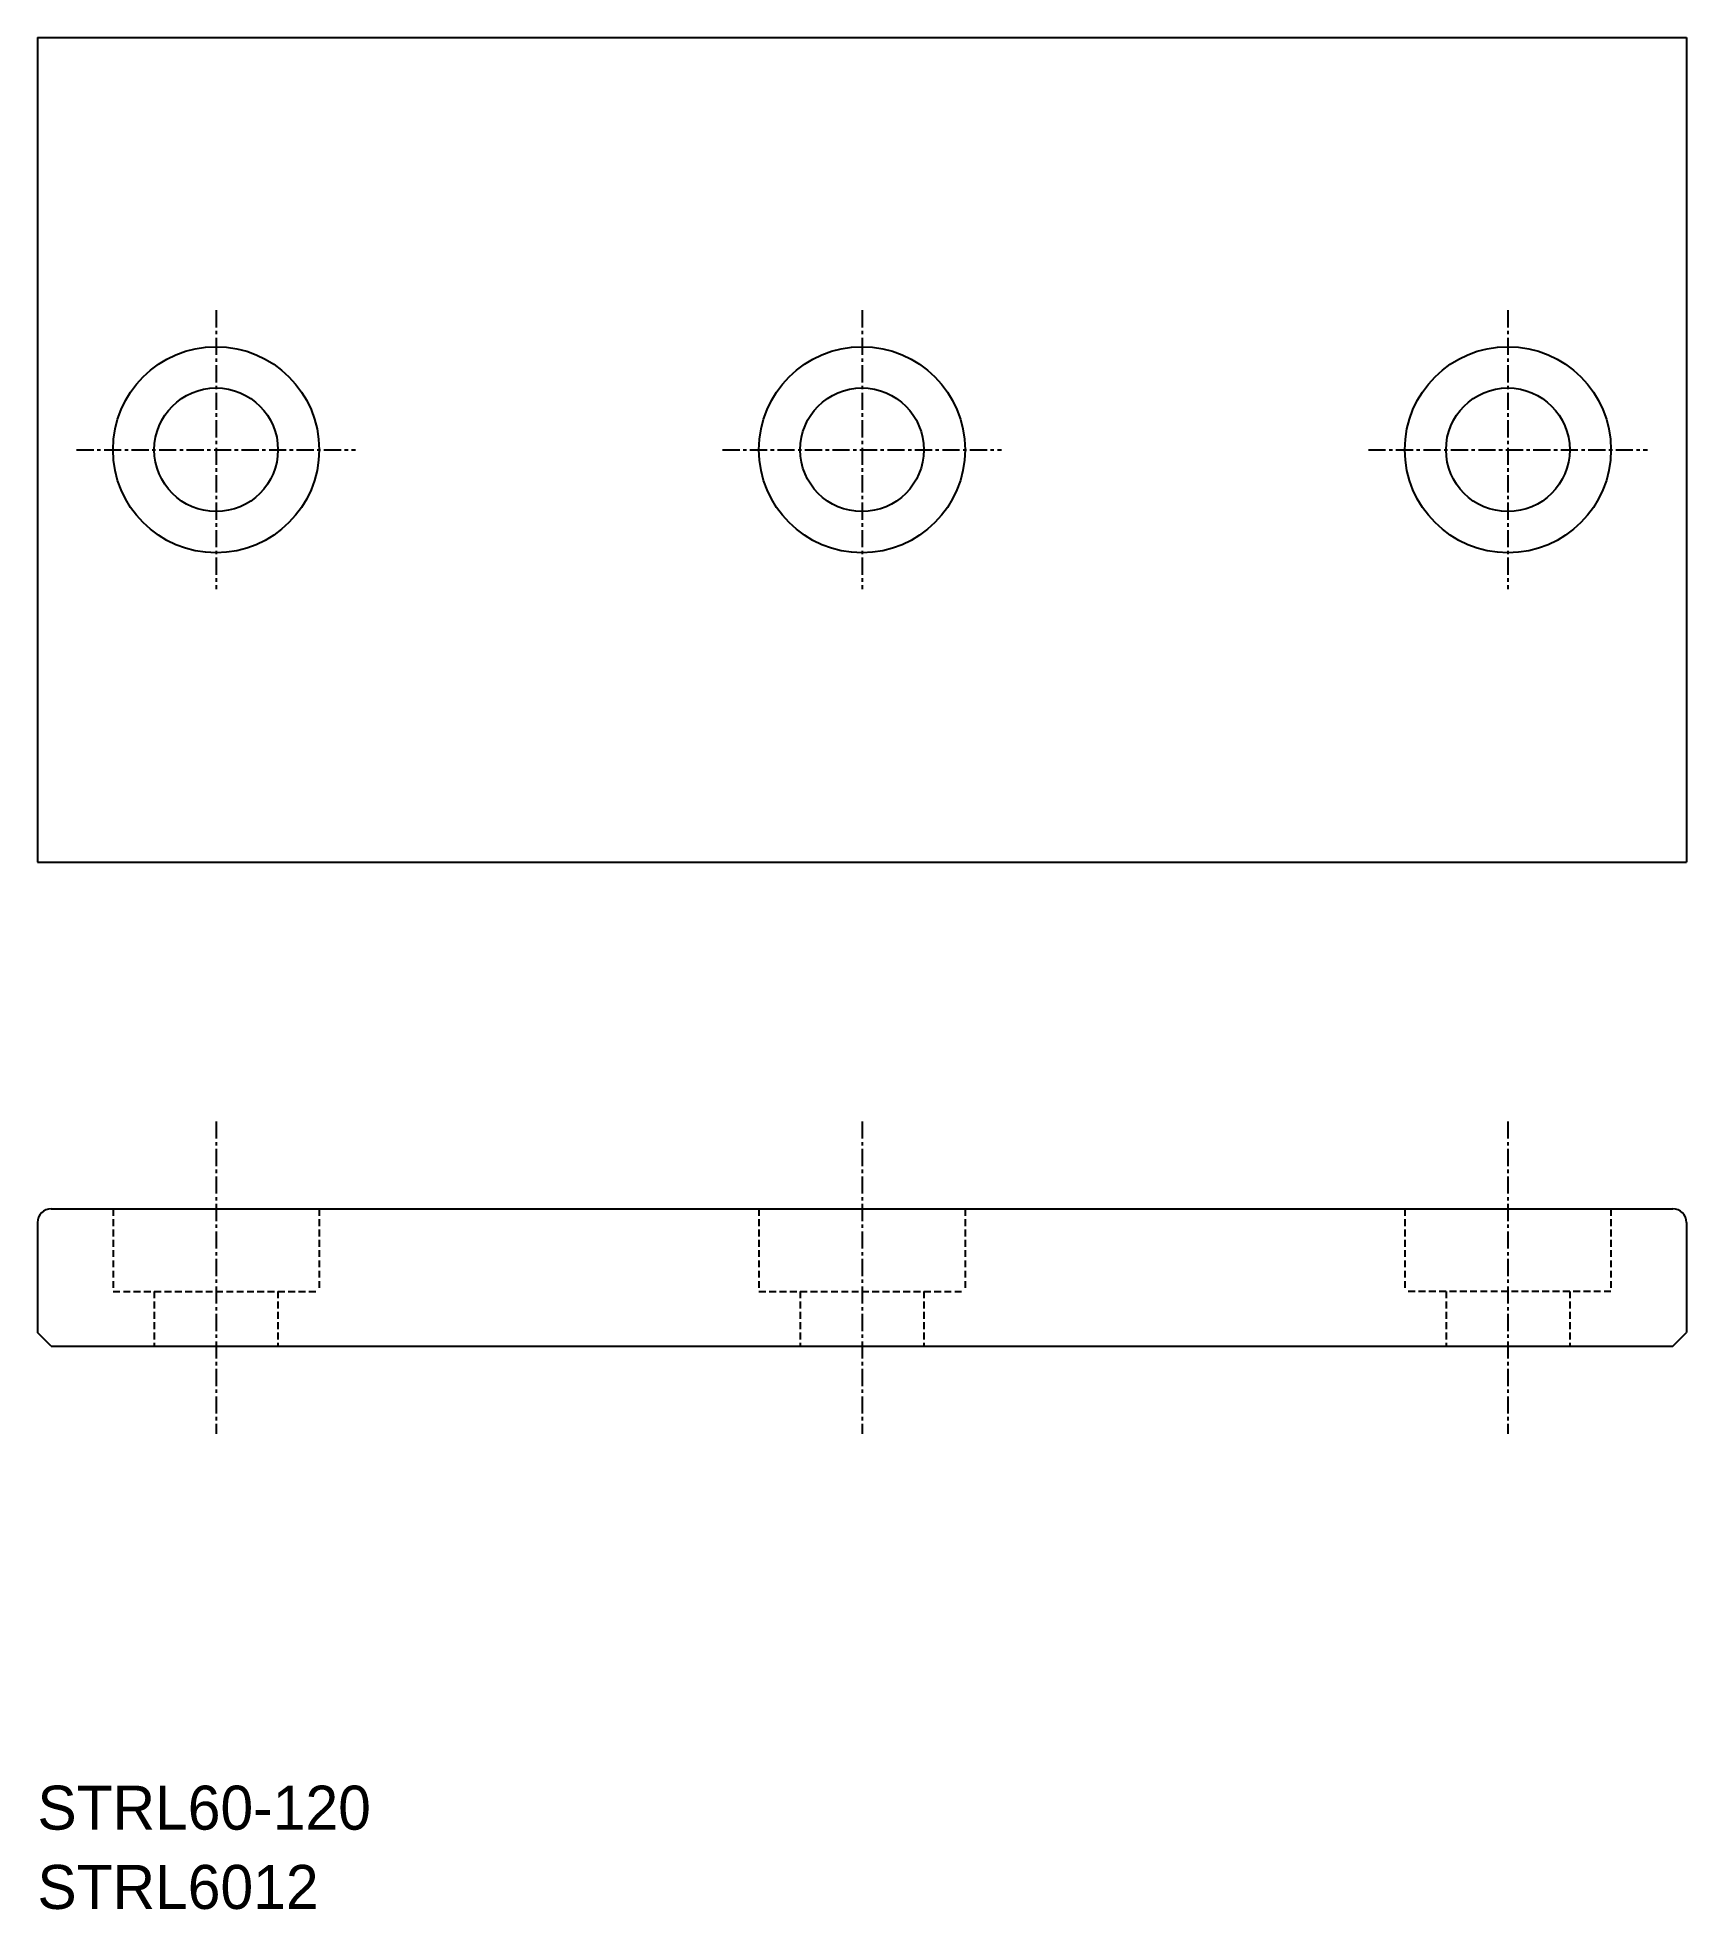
# Model space of a CAD drawing. Extents: x 10 to 130, y 10 to 146.
import ezdxf

# ---------------------------------------------------------------- set-up
doc = ezdxf.new("R2010")
doc.units = 0
doc.header["$MEASUREMENT"] = 0
doc.linetypes.add('CENTER', pattern=[2, 1.25, -0.25, 0.25, -0.25])
doc.linetypes.add('DASHED', pattern=[0.75, 0.5, -0.25])
doc.layers.get('0').update_dxf_attribs({"linetype": 'CONTINUOUS'})
doc.layers.add('CENTER', color=1, linetype='CENTER')

msp = doc.modelspace()

# ---------------------------------------------------------------- linework, layer by layer
at = {"color": 7, "linetype": 'Continuous'}
for p, q in [((10, 146.18), (130, 146.18)), ((10, 146.18), (10, 86.18)), ((130, 146.18), (130, 86.18)), ((10, 86.18), (130, 86.18)), ((10, 59.94), (10, 51.94)), ((11, 60.94), (129, 60.94)), ((130, 59.94), (130, 51.94)), ((11, 50.94), (10, 51.94)), ((129, 50.94), (130, 51.94)), ((11, 50.94), (129, 50.94))]:
    msp.add_line(p, q, dxfattribs=at)
at = {"color": 3, "linetype": 'DASHED'}
for p, q in [((15.5, 60.94), (15.5, 54.94)), ((30.5, 60.94), (30.5, 54.94)), ((62.5, 60.94), (62.5, 54.94)), ((77.5, 60.94), (77.5, 54.94)), ((109.5, 60.94), (109.5, 54.94)), ((124.5, 60.94), (124.5, 54.94)), ((15.5, 54.94), (30.5, 54.94)), ((18.5, 54.94), (18.5, 50.94)), ((27.5, 54.94), (27.5, 50.94)), ((62.5, 54.94), (77.5, 54.94)), ((65.5, 54.94), (65.5, 50.94)), ((74.5, 54.94), (74.5, 50.94)), ((124.5, 54.94), (109.5, 54.94)), ((112.5, 54.94), (112.5, 50.94)), ((121.5, 54.94), (121.5, 50.94))]:
    msp.add_line(p, q, dxfattribs=at)
at = {"color": 7, "linetype": 'Continuous'}
for centre, radius in [((23, 116.18), 7.5), ((70, 116.18), 7.5), ((117, 116.18), 7.5), ((23, 116.18), 4.5), ((70, 116.18), 4.5), ((117, 116.18), 4.5)]:
    msp.add_circle(centre, radius, dxfattribs=at)
for centre, start, end in [((11, 59.94), 90, 180), ((129, 59.94), 0, 90)]:
    msp.add_arc(centre, 1, start, end, dxfattribs=at)
at = {"layer": 'CENTER', "color": 1, "linetype": 'CENTER'}
for p, q in [((23, 126.33), (23, 106.03)), ((70, 126.33), (70, 106.03)), ((117, 126.33), (117, 106.03)), ((12.85, 116.18), (33.15, 116.18)), ((59.85, 116.18), (80.15, 116.18)), ((106.85, 116.18), (127.15, 116.18)), ((23, 67.3), (23, 44.58)), ((70, 67.3), (70, 44.58)), ((117, 67.3), (117, 44.58))]:
    msp.add_line(p, q, dxfattribs=at)

# ---------------------------------------------------------------- texts
at = {"color": 7, "linetype": 'Continuous'}
for s, p in [('STRL60-120', (10, 15.77)), ('STRL6012', (10, 10))]:
    msp.add_text(s, height=3.2, dxfattribs=at).set_placement(p)

doc.saveas('drawing.dxf')
